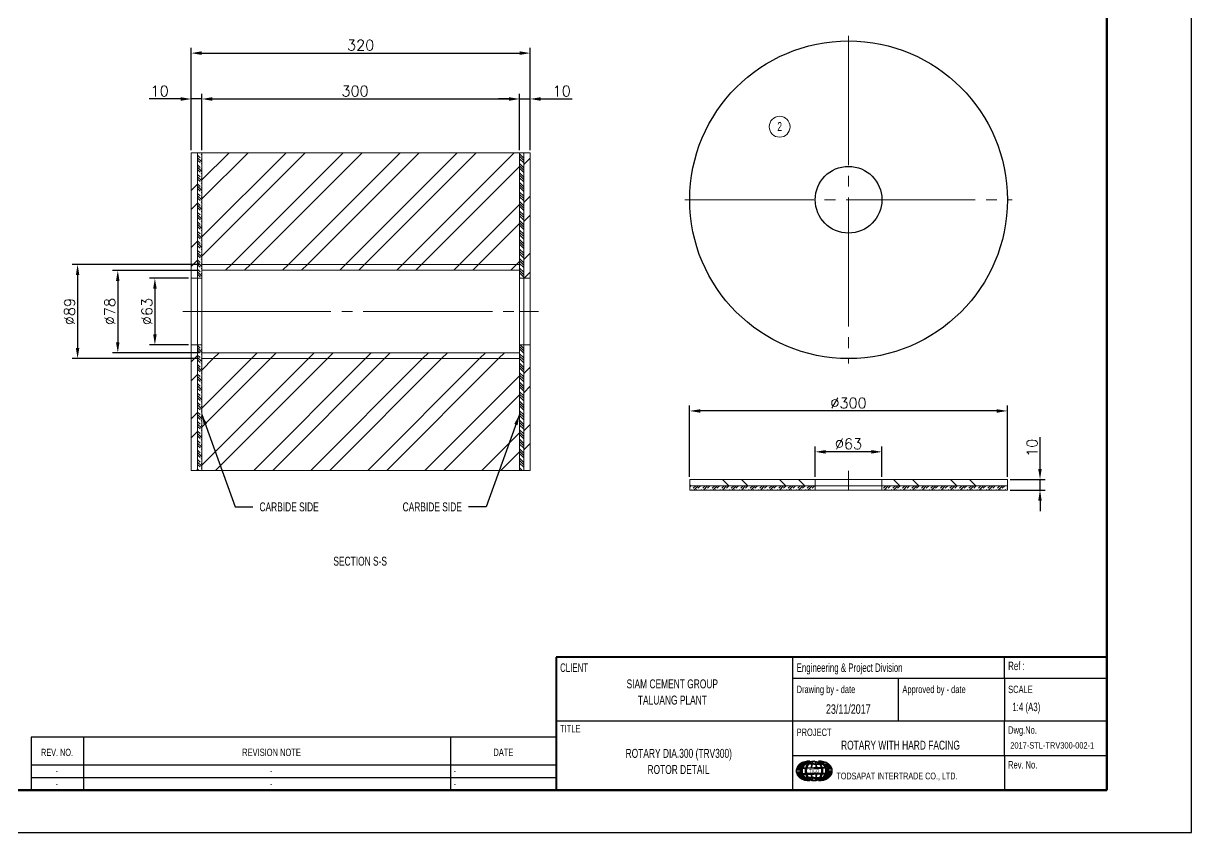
# Model space of a CAD drawing. Header units: millimetres. Extents: x -131 to 1549, y -532 to 656.
# Drawn here: x 446 to 1549, y -532 to 232 of the extents above; entities that cross this region are included whole.
import ezdxf

# ---------------------------------------------------------------- set-up
doc = ezdxf.new("R2010")
doc.units = ezdxf.units.MM
doc.header["$LTSCALE"] = 8
doc.linetypes.add('SLD-Center', pattern=[19.05, 15.24, -1.27, 1.27, -1.27])
doc.linetypes.add('SLD-Solid', pattern=[0])
for name, color, linetype in [('Frame-title', 6, 'Continuous'), ('LAYER1', 5, 'SLD-Solid'), ('LAYER2', 1, 'SLD-Solid'), ('SLD-0', 8, 'SLD-Solid'), ('Text', 4, 'Continuous'), ('Text-title', 7, 'Continuous')]:
    doc.layers.add(name, color=color, linetype=linetype)
doc.styles.add('SLDTEXTSTYLE0', font='TXT', dxfattribs={"width": 0.710611})
doc.styles.add('SLDTEXTSTYLE1', font='TXT', dxfattribs={"width": 0.695402})
doc.styles.add('SLDTEXTSTYLE2', font='TXT', dxfattribs={"width": 0.7})
doc.styles.get("Standard").update_dxf_attribs({"font": 'romans.shx'})
doc.dimstyles.new('ISO-25', dxfattribs={"dimtxt": 2.5, "dimasz": 2.5, "dimexe": 1.25, "dimexo": 0.625, "dimtad": 1, "dimtxsty": 'Standard', "dimcen": 2.5, "dimadec": 0, "dimazin": 0, "dimtfac": 1, "dimtmove": 0, "dimatfit": 3, "dimfxl": 1, "dimarcsym": 0})
pattern_1 = [(45, (-29.238, -559.29), (-26.9351, 26.9351), []), (45, (-11.28, -559.29), (-26.9351, 26.9351), [])]
pattern_2 = [(135, (-29.2375, -559.29), (-4.489188, -4.489188), [4.761503, -1.587168]), (135, (-29.2375, -557.0457), (-4.489188, -4.489188), []), (135, (-29.2375, -554.801), (-4.489188, -4.489188), [4.761503, -1.587168])]
pattern_3 = [(45, (-27.238, -559.29), (-26.9351, 26.9351), []), (45, (-9.28, -559.29), (-26.9351, 26.9351), [])]
pattern_4 = [(315, (705.615, 435.097), (26.9351, 26.9351), []), (315, (705.615, 417.14), (26.9351, 26.9351), [])]
pattern_5 = [(45, (705.615, 435.0974), (-4.48919, 4.489188), [4.761503, -1.587168]), (45, (707.8593, 435.0974), (-4.48919, 4.489188), []), (45, (710.104, 435.0974), (-4.48919, 4.489188), [4.761503, -1.587168])]

# ---------------------------------------------------------------- blocks, each defined once
blk = doc.blocks.new('A$C423238B9')
at = {"layer": 'LAYER1'}
for p, q in [((20, 40.1), (26.3, 40.1)), ((21.7, 40.8), (27.8, 40.8)), ((23.8, 41.5), (29.5, 41.5)), ((56.4, 41.5), (50.7, 41.5)), ((58.5, 40.8), (52.4, 40.8)), ((60.2, 40.1), (53.9, 40.1)), ((9.9, 26.6), (16.7, 26.6)), ((16.7, 25.8), (9.9, 25.8)), ((10.2, 29), (17, 29)), ((10.2, 23.5), (17, 23.5)), ((10.3, 29.7), (17.2, 29.7)), ((10.3, 22.8), (17.2, 22.8)), ((10.6, 30.4), (17.4, 30.4)), ((10.6, 22), (17.4, 22)), ((18.2, 32.1), (11.3, 32.1)), ((11.3, 20.3), (18.2, 20.3)), ((11.7, 32.9), (18.6, 32.9)), ((12.8, 34.5), (19.6, 34.5)), ((13.4, 35.1), (20.1, 35.1)), ((14, 35.9), (20.8, 35.9)), ((22.3, 37.3), (15.6, 37.3)), ((16.6, 38.1), (23.2, 38.1)), ((57, 38.1), (63.6, 38.1)), ((64.6, 37.3), (57.9, 37.3)), ((66.2, 35.9), (59.4, 35.9)), ((66.9, 35.1), (60.1, 35.1)), ((67.4, 34.5), (60.6, 34.5)), ((61.6, 32.9), (68.5, 32.9)), ((68.9, 32.1), (62, 32.1)), ((62, 20.3), (68.9, 20.3)), ((69.6, 30.4), (62.8, 30.4)), ((69.6, 22), (62.8, 22)), ((69.9, 29.7), (63, 29.7)), ((69.9, 22.8), (63, 22.8)), ((70, 29), (63.2, 29)), ((70, 23.5), (63.2, 23.5)), ((63.5, 26.6), (70.3, 26.6)), ((70.3, 25.8), (63.5, 25.8)), ((18.6, 19.5), (11.7, 19.5)), ((12.8, 18), (19.6, 18)), ((13.4, 17.3), (20.1, 17.3)), ((14, 16.5), (20.8, 16.5)), ((15.6, 15.1), (22.3, 15.1)), ((23.2, 14.3), (16.6, 14.3)), ((20, 12.3), (26.3, 12.3)), ((21.7, 11.6), (27.8, 11.6)), ((23.8, 10.9), (29.5, 10.9)), ((56.4, 10.9), (50.7, 10.9)), ((58.5, 11.6), (52.4, 11.6)), ((60.2, 12.3), (53.9, 12.3)), ((63.6, 14.3), (57, 14.3)), ((57.9, 15.1), (64.6, 15.1)), ((66.2, 16.5), (59.4, 16.5)), ((66.9, 17.3), (60.1, 17.3)), ((67.4, 18), (60.6, 18)), ((68.5, 19.5), (61.6, 19.5))]:
    blk.add_line(p, q, dxfattribs=at)
for centre, major_axis, start_param, end_param in [((31.3, 26.2), (-21.5, 0), 4.641813, 5.468845), ((48.9, 26.2), (21.5, 0), 0.81434, 1.641372), ((31.3, 26.2), (-21.5, 0), 5.911017, 6.26045), ((31.3, 26.2), (-21.5, 0), 0.022736, 0.372169), ((31.3, 26.2), (-21.5, 0), 5.53294, 5.861728), ((48.9, 26.2), (21.5, 0), 0.421458, 0.750245), ((48.9, 26.2), (21.5, 0), 0.022736, 0.372169), ((48.9, 26.2), (21.5, 0), 5.911017, 6.26045), ((31.3, 26.2), (-21.5, 0), 0.421458, 0.750245), ((31.3, 26.2), (-21.5, 0), 0.81434, 1.641372), ((48.9, 26.2), (21.5, 0), 4.641813, 5.468845), ((48.9, 26.2), (21.5, 0), 5.53294, 5.861728)]:
    blk.add_ellipse(centre, major_axis=major_axis, ratio=0.759787, start_param=start_param, end_param=end_param, dxfattribs=at)
at = {"layer": 'LAYER1', "linetype": 'SLD-Solid'}
for points, knots in [([(23.2, 38.1), (23.3, 38.1), (23.3, 38.2), (24.5, 39.1), (25.8, 39.8), (28.5, 41.1), (29.9, 41.7), (31.9, 42.3), (32.4, 42.4), (32.8, 42.5)], [7.0463345, 7.0463345, 7.0463345, 7.0463345, 7.0578348, 7.0578348, 7.2701934, 7.2701934, 7.482552, 7.482552, 7.5469675, 7.5469675, 7.5469675, 7.5469675]), ([(47.4, 42.5), (47.8, 42.4), (48.3, 42.3), (50.3, 41.7), (51.7, 41.1), (54.4, 39.8), (55.7, 39.1), (56.9, 38.2), (56.9, 38.1), (57, 38.1)], [-7.5469675, -7.5469675, -7.5469675, -7.5469675, -7.482552, -7.482552, -7.2701934, -7.2701934, -7.0578348, -7.0578348, -7.0463345, -7.0463345, -7.0463345, -7.0463345]), ([(16.7, 26.6), (16.8, 27.2), (16.8, 27.9), (17.2, 29.8), (17.6, 31), (18.2, 32.1), (18.2, 32.1), (18.2, 32.1)], [6.3045941, 6.3045941, 6.3045941, 6.3045941, 6.4207589, 6.4207589, 6.6331176, 6.6331176, 6.6336738, 6.6336738, 6.6336738, 6.6336738]), ([(18.2, 20.3), (18.2, 20.3), (18.2, 20.3), (17.6, 21.4), (17.2, 22.6), (16.8, 24.5), (16.8, 25.2), (16.7, 25.8)], [-6.6336738, -6.6336738, -6.6336738, -6.6336738, -6.6331176, -6.6331176, -6.4207589, -6.4207589, -6.3045941, -6.3045941, -6.3045941, -6.3045941]), ([(18.6, 32.9), (19.1, 33.8), (19.7, 34.6), (20.9, 36.1), (21.6, 36.7), (22.3, 37.3)], [6.6800609, 6.6800609, 6.6800609, 6.6800609, 6.8454762, 6.8454762, 6.987372, 6.987372, 6.987372, 6.987372]), ([(57.9, 37.3), (58.6, 36.7), (59.3, 36.1), (60.5, 34.6), (61.1, 33.8), (61.6, 32.9)], [-6.987372, -6.987372, -6.987372, -6.987372, -6.8454762, -6.8454762, -6.6800609, -6.6800609, -6.6800609, -6.6800609]), ([(62, 32.1), (62, 32.1), (62, 32.1), (62.6, 31), (63, 29.8), (63.4, 27.9), (63.4, 27.2), (63.5, 26.6)], [-6.6336738, -6.6336738, -6.6336738, -6.6336738, -6.6331176, -6.6331176, -6.4207589, -6.4207589, -6.3045941, -6.3045941, -6.3045941, -6.3045941]), ([(63.5, 25.8), (63.4, 25.2), (63.4, 24.5), (63, 22.6), (62.6, 21.4), (62, 20.3), (62, 20.3), (62, 20.3)], [6.3045941, 6.3045941, 6.3045941, 6.3045941, 6.4207589, 6.4207589, 6.6331176, 6.6331176, 6.6336738, 6.6336738, 6.6336738, 6.6336738]), ([(22.3, 15.1), (21.6, 15.7), (20.9, 16.3), (19.7, 17.8), (19.1, 18.7), (18.6, 19.5)], [-6.987372, -6.987372, -6.987372, -6.987372, -6.8454762, -6.8454762, -6.6800609, -6.6800609, -6.6800609, -6.6800609]), ([(32.8, 9.9), (32.4, 10), (31.9, 10.2), (29.9, 10.7), (28.5, 11.3), (25.8, 12.6), (24.5, 13.3), (23.3, 14.2), (23.3, 14.3), (23.2, 14.3)], [-7.5469675, -7.5469675, -7.5469675, -7.5469675, -7.482552, -7.482552, -7.2701934, -7.2701934, -7.0578348, -7.0578348, -7.0463345, -7.0463345, -7.0463345, -7.0463345]), ([(57, 14.3), (56.9, 14.3), (56.9, 14.2), (55.7, 13.3), (54.4, 12.6), (51.7, 11.3), (50.3, 10.7), (48.3, 10.2), (47.8, 10), (47.4, 9.9)], [7.0463345, 7.0463345, 7.0463345, 7.0463345, 7.0578348, 7.0578348, 7.2701934, 7.2701934, 7.482552, 7.482552, 7.5469675, 7.5469675, 7.5469675, 7.5469675]), ([(61.6, 19.5), (61.1, 18.7), (60.5, 17.8), (59.3, 16.3), (58.6, 15.7), (57.9, 15.1)], [6.6800609, 6.6800609, 6.6800609, 6.6800609, 6.8454762, 6.8454762, 6.987372, 6.987372, 6.987372, 6.987372])]:
    blk.add_open_spline(points, degree=3, knots=knots, dxfattribs=at)
at = {"layer": 'LAYER2'}
for p, q in [((20.5, 30.7), (25.9, 30.7)), ((20.5, 21.7), (25.9, 21.7)), ((20.8, 31.5), (26.1, 31.5)), ((20.8, 20.9), (26.1, 20.9)), ((29.2, 37.3), (25.1, 37.3)), ((29.9, 38.1), (26, 38.1)), ((39.7, 30.7), (27.4, 30.7)), ((39.7, 21.7), (27.4, 21.7)), ((27.4, 21.7), (39.7, 21.7)), ((27.6, 31.5), (34.9, 31.5)), ((27.6, 20.9), (34.9, 20.9)), ((36, 37.3), (30.3, 37.3)), ((36.2, 38.1), (30.9, 38.1)), ((35.7, 31.5), (39.7, 31.5)), ((35.7, 20.9), (39.7, 20.9)), ((39.7, 37.3), (36.5, 37.3)), ((39.7, 38.1), (36.7, 38.1)), ((39.7, 38.1), (42.7, 38.1)), ((39.7, 37.3), (42.9, 37.3)), ((43.8, 31.5), (39.7, 31.5)), ((39.7, 30.7), (52.1, 30.7)), ((39.7, 21.7), (52.1, 21.7)), ((52.1, 21.7), (39.7, 21.7)), ((43.8, 20.9), (39.7, 20.9)), ((43.3, 38.1), (48.6, 38.1)), ((43.5, 37.3), (49.1, 37.3)), ((51.9, 31.5), (44.6, 31.5)), ((51.9, 20.9), (44.6, 20.9)), ((49.6, 38.1), (53.5, 38.1)), ((50.2, 37.3), (54.4, 37.3)), ((58.7, 31.5), (53.3, 31.5)), ((58.7, 20.9), (53.3, 20.9)), ((59, 30.7), (53.5, 30.7)), ((59, 21.7), (53.5, 21.7)), ((29.2, 15.1), (25.1, 15.1)), ((29.9, 14.3), (26, 14.3)), ((36, 15.1), (30.3, 15.1)), ((36.2, 14.3), (30.9, 14.3)), ((39.7, 15.1), (36.5, 15.1)), ((39.7, 14.3), (36.7, 14.3)), ((39.7, 15.1), (42.9, 15.1)), ((39.7, 14.3), (42.7, 14.3)), ((43.3, 14.3), (48.6, 14.3)), ((43.5, 15.1), (49.1, 15.1)), ((49.6, 14.3), (53.5, 14.3)), ((50.2, 15.1), (54.4, 15.1))]:
    blk.add_line(p, q, dxfattribs=at)
for major_axis, ratio in [((-22.2, 0), 0.733333), ((-20, 0), 0.81474), ((-20, 0), 0.81474), ((0, 16.3), 0.879437), ((0, 16.3), 0.879437), ((0, 16.3), 0.879437), ((0, 16.3), 0.787941), ((0, 16.3), 0.787941), ((0, 16.3), 0.787941), ((0, 16.3), 0.787941), ((0, 16.3), 0.787941)]:
    blk.add_ellipse((39.7, 26.2), major_axis=major_axis, ratio=ratio, dxfattribs=at)
for major_axis, ratio, start_param, end_param in [((20, 0), 0.81474, 1.570796, 2.327253), ((0, -16.3), 0.314277, 3.213972, 3.898049), ((-0.1, 16.3), 0.262552, 0.065545, 0.753571), ((0.1, 16.3), 0.262552, 5.529614, 6.21764), ((0, -16.3), 0.314277, 2.385136, 3.069213), ((20, 0), 0.81474, 2.860897, 3.422289), ((20, 0), 0.81474, 2.391347, 2.813245), ((20, 0), 0.81474, 3.46994, 3.891838), ((0, 16.3), 0.879437, 1.2901, 1.851492), ((0, 16.3), 0.879437, 0.820551, 1.242449), ((0, 16.3), 0.879437, 1.899144, 2.321042), ((0, 16.3), 0.787941, 1.2901, 1.851492), ((0, 16.3), 0.787941, 1.2901, 1.851492), ((0, 16.3), 0.787941, 0.820551, 1.242449), ((0, 16.3), 0.787941, 1.899144, 2.321042), ((0, 16.3), 0.787941, 1.899144, 2.321042), ((0, -16.3), 0.314277, 3.962144, 4.384042), ((0, 16.3), 0.314277, 1.899144, 2.321042), ((-0.1, 16.3), 0.262552, 0.817837, 1.240529), ((-0.1, -16.3), 0.262552, 5.042656, 5.465348), ((0.1, 16.3), 0.262552, 5.042656, 5.465348), ((0.1, -16.3), 0.262552, 0.817837, 1.240529), ((0, -16.3), 0.314277, 1.899144, 2.321042), ((0, 16.3), 0.314277, 3.962144, 4.384042), ((0, 16.3), 0.787941, 3.962144, 4.384042), ((0, 16.3), 0.787941, 3.962144, 4.384042), ((0, 16.3), 0.879437, 3.962144, 4.384042), ((-20, 0), 0.81474, 2.391347, 2.813245), ((-20, 0), 0.81474, 2.860897, 3.422289), ((20, 0), 0.81474, 3.955933, 4.712389), ((0, 16.3), 0.879437, 2.385136, 3.141593), ((0, 16.3), 0.787941, 2.385136, 3.898049), ((0, 16.3), 0.787941, 2.385136, 3.898049), ((0, 16.3), 0.314277, 2.385136, 3.069213), ((-0.1, -16.3), 0.262552, 5.529614, 6.21764), ((-20, 0), 0.81474, 1.570796, 2.327253), ((0.1, -16.3), 0.262552, 0.065545, 0.753571), ((0, 16.3), 0.314277, 3.213972, 3.898049)]:
    blk.add_ellipse((39.7, 26.2), major_axis=major_axis, ratio=ratio, start_param=start_param, end_param=end_param, dxfattribs=at)
at = {"layer": 'Text', "insert": (40.2, 29.2), "char_height": 5.93, "attachment_point": 2, "style": 'SLDTEXTSTYLE0'}
blk.add_mtext('TICO', dxfattribs=at)
blk = doc.blocks.new('SW_NOTE_30')
at = {"color": 0, "linetype": 'Continuous', "lineweight": 0, "char_height": 2.1167, "attachment_point": 2, "style": 'SLDTEXTSTYLE2'}
for s, insert in [('SIAM CEMENT GROUP', (11.38, 2.73)), ('TALUANG PLANT', (11.4, -1.09))]:
    blk.add_mtext(s, dxfattribs=dict(at, insert=insert))
blk = doc.blocks.new('*D33')
at = {"color": 0, "linetype": 'SLD-Solid', "lineweight": -2, "transparency": 16777216}
for p, q in [((601.8, -8.5), (565, -8.5)), ((601.8, -71.5), (565, -71.5))]:
    blk.add_line(p, q, dxfattribs=at)
at = {"linetype": 'SLD-Solid', "lineweight": -2, "transparency": 16777216}
blk.add_line((570, -18.5), (570, -61.5), dxfattribs=at)
at = {"linetype": 'SLD-Solid', "transparency": 16777216}
for points in [[(568.4, -18.5), (571.7, -18.5), (570, -8.5)], [(568.4, -61.5), (571.7, -61.5), (570, -71.5)]]:
    blk.add_solid(points, dxfattribs=at)
at = {"layer": 'Defpoints', "color": 0, "linetype": 'SLD-Solid', "transparency": 16777216}
for p in [(604.3, -8.5), (570, -71.5), (604.3, -71.5)]:
    blk.add_point(p, dxfattribs=at)
at = {"color": 7, "linetype": 'SLD-Solid', "lineweight": 0, "transparency": 16777216, "insert": (557.5, -40), "char_height": 10, "attachment_point": 2, "rotation": 90}
blk.add_mtext('%%c63', dxfattribs=at)
blk = doc.blocks.new('*D34')
at = {"color": 0, "linetype": 'SLD-Solid', "lineweight": -2, "transparency": 16777216}
for p, q in [((611.8, -1.1), (530, -1.1)), ((611.8, -79), (530, -79))]:
    blk.add_line(p, q, dxfattribs=at)
at = {"linetype": 'SLD-Solid', "lineweight": -2, "transparency": 16777216}
blk.add_line((535, -11.1), (535, -69), dxfattribs=at)
at = {"linetype": 'SLD-Solid', "transparency": 16777216}
for points in [[(533.3, -11.1), (536.6, -11.1), (535, -1.1)], [(533.3, -69), (536.6, -69), (535, -79)]]:
    blk.add_solid(points, dxfattribs=at)
at = {"layer": 'Defpoints', "color": 0, "linetype": 'SLD-Solid', "transparency": 16777216}
for p in [(614.3, -1.1), (535, -79), (614.3, -79)]:
    blk.add_point(p, dxfattribs=at)
at = {"color": 7, "linetype": 'SLD-Solid', "lineweight": 0, "transparency": 16777216, "insert": (522.5, -40), "char_height": 10, "attachment_point": 2, "rotation": 90}
blk.add_mtext('%%c78', dxfattribs=at)
blk = doc.blocks.new('*D35')
at = {"color": 0, "linetype": 'SLD-Solid', "lineweight": -2, "transparency": 16777216}
for p, q in [((611.8, 4.4), (492, 4.4)), ((611.8, -84.4), (492, -84.4))]:
    blk.add_line(p, q, dxfattribs=at)
at = {"linetype": 'SLD-Solid', "lineweight": -2, "transparency": 16777216}
blk.add_line((497, -5.6), (497, -74.4), dxfattribs=at)
at = {"linetype": 'SLD-Solid', "transparency": 16777216}
for points in [[(495.4, -5.6), (498.7, -5.6), (497, 4.4)], [(495.4, -74.4), (498.7, -74.4), (497, -84.4)]]:
    blk.add_solid(points, dxfattribs=at)
at = {"layer": 'Defpoints', "color": 0, "linetype": 'SLD-Solid', "transparency": 16777216}
for p in [(614.3, 4.4), (497, -84.4), (614.3, -84.4)]:
    blk.add_point(p, dxfattribs=at)
at = {"color": 7, "linetype": 'SLD-Solid', "lineweight": 0, "transparency": 16777216, "insert": (484.5, -40), "char_height": 10, "attachment_point": 2, "rotation": 90}
blk.add_mtext('%%c89', dxfattribs=at)
blk = doc.blocks.new('*D36')
at = {"color": 0, "linetype": 'SLD-Solid', "lineweight": -2, "transparency": 16777216}
for p, q in [((614.3, 112.5), (614.3, 165.7)), ((914.3, 112.5), (914.3, 165.7))]:
    blk.add_line(p, q, dxfattribs=at)
at = {"linetype": 'SLD-Solid', "lineweight": -2, "transparency": 16777216}
blk.add_line((624.3, 160.7), (904.3, 160.7), dxfattribs=at)
at = {"linetype": 'SLD-Solid', "transparency": 16777216}
for points in [[(624.3, 162.4), (624.3, 159), (614.3, 160.7)], [(904.3, 162.4), (904.3, 159), (914.3, 160.7)]]:
    blk.add_solid(points, dxfattribs=at)
at = {"layer": 'Defpoints', "color": 0, "linetype": 'SLD-Solid', "transparency": 16777216}
for p in [(914.3, 160.7), (614.3, 110), (914.3, 110)]:
    blk.add_point(p, dxfattribs=at)
at = {"color": 7, "linetype": 'SLD-Solid', "lineweight": 0, "transparency": 16777216, "insert": (759, 173.2), "char_height": 10, "attachment_point": 2}
blk.add_mtext('300', dxfattribs=at)
blk = doc.blocks.new('*D37')
at = {"color": 0, "linetype": 'SLD-Solid', "lineweight": -2, "transparency": 16777216}
for p, q in [((604.3, 112.5), (604.3, 165.7)), ((614.3, 112.5), (614.3, 165.7))]:
    blk.add_line(p, q, dxfattribs=at)
at = {"linetype": 'SLD-Solid', "lineweight": -2, "transparency": 16777216}
for p, q in [((594.3, 160.7), (564.6, 160.7)), ((614.3, 160.7), (604.3, 160.7)), ((624.3, 160.7), (634.3, 160.7))]:
    blk.add_line(p, q, dxfattribs=at)
at = {"linetype": 'SLD-Solid', "transparency": 16777216}
for points in [[(594.3, 162.4), (594.3, 159), (604.3, 160.7)], [(624.3, 162.4), (624.3, 159), (614.3, 160.7)]]:
    blk.add_solid(points, dxfattribs=at)
at = {"layer": 'Defpoints', "color": 0, "linetype": 'SLD-Solid', "transparency": 16777216}
for p in [(614.3, 160.7), (604.3, 110), (614.3, 110)]:
    blk.add_point(p, dxfattribs=at)
at = {"color": 7, "linetype": 'SLD-Solid', "lineweight": 0, "transparency": 16777216, "insert": (574.5, 173.2), "char_height": 10, "attachment_point": 2}
blk.add_mtext('10', dxfattribs=at)
blk = doc.blocks.new('*D38')
at = {"color": 0, "linetype": 'SLD-Solid', "lineweight": -2, "transparency": 16777216}
for p, q in [((914.3, 112.5), (914.3, 165.7)), ((924.3, 112.5), (924.3, 165.7))]:
    blk.add_line(p, q, dxfattribs=at)
at = {"linetype": 'SLD-Solid', "lineweight": -2, "transparency": 16777216}
for p, q in [((904.3, 160.7), (894.3, 160.7)), ((914.3, 160.7), (924.3, 160.7)), ((934.3, 160.7), (964, 160.7))]:
    blk.add_line(p, q, dxfattribs=at)
at = {"linetype": 'SLD-Solid', "transparency": 16777216}
for points in [[(904.3, 162.4), (904.3, 159), (914.3, 160.7)], [(934.3, 162.4), (934.3, 159), (924.3, 160.7)]]:
    blk.add_solid(points, dxfattribs=at)
at = {"layer": 'Defpoints', "color": 0, "linetype": 'SLD-Solid', "transparency": 16777216}
for p in [(924.3, 160.7), (914.3, 110), (924.3, 110)]:
    blk.add_point(p, dxfattribs=at)
at = {"color": 7, "linetype": 'SLD-Solid', "lineweight": 0, "transparency": 16777216, "insert": (954.1, 173.2), "char_height": 10, "attachment_point": 2}
blk.add_mtext('10', dxfattribs=at)
blk = doc.blocks.new('*D39')
at = {"color": 0, "linetype": 'SLD-Solid', "lineweight": -2, "transparency": 16777216}
for p, q in [((1193.4, -196), (1193.4, -167.4)), ((1256.4, -196), (1256.4, -167.4))]:
    blk.add_line(p, q, dxfattribs=at)
at = {"linetype": 'SLD-Solid', "lineweight": -2, "transparency": 16777216}
blk.add_line((1246.4, -172.4), (1203.4, -172.4), dxfattribs=at)
at = {"linetype": 'SLD-Solid', "transparency": 16777216}
for points in [[(1203.4, -170.7), (1203.4, -174.1), (1193.4, -172.4)], [(1246.4, -170.7), (1246.4, -174.1), (1256.4, -172.4)]]:
    blk.add_solid(points, dxfattribs=at)
at = {"layer": 'Defpoints', "color": 0, "linetype": 'SLD-Solid', "transparency": 16777216}
for p in [(1193.4, -172.4), (1193.4, -198.5), (1256.4, -198.5)]:
    blk.add_point(p, dxfattribs=at)
at = {"color": 7, "linetype": 'SLD-Solid', "lineweight": 0, "transparency": 16777216, "insert": (1224.9, -159.9), "char_height": 10, "attachment_point": 2}
blk.add_mtext('%%c63', dxfattribs=at)
blk = doc.blocks.new('*D40')
at = {"color": 0, "linetype": 'SLD-Solid', "lineweight": -2, "transparency": 16777216}
for p, q in [((1074.9, -196), (1074.9, -128.8)), ((1374.9, -196), (1374.9, -128.8))]:
    blk.add_line(p, q, dxfattribs=at)
at = {"linetype": 'SLD-Solid', "lineweight": -2, "transparency": 16777216}
blk.add_line((1364.9, -133.8), (1084.9, -133.8), dxfattribs=at)
at = {"linetype": 'SLD-Solid', "transparency": 16777216}
for points in [[(1084.9, -132.2), (1084.9, -135.5), (1074.9, -133.8)], [(1364.9, -132.2), (1364.9, -135.5), (1374.9, -133.8)]]:
    blk.add_solid(points, dxfattribs=at)
at = {"layer": 'Defpoints', "color": 0, "linetype": 'SLD-Solid', "transparency": 16777216}
for p in [(1074.9, -133.8), (1074.9, -198.5), (1374.9, -198.5)]:
    blk.add_point(p, dxfattribs=at)
at = {"color": 7, "linetype": 'SLD-Solid', "lineweight": 0, "transparency": 16777216, "insert": (1224.9, -121.3), "char_height": 10, "attachment_point": 2}
blk.add_mtext('%%c300', dxfattribs=at)
blk = doc.blocks.new('SW_NOTE_26')
at = {"color": 0, "linetype": 'SLD-Solid', "lineweight": 0}
blk.add_circle((-1.25, 2.13), 2.47, dxfattribs=at)
at = {"color": 0, "linetype": 'Continuous', "lineweight": 0, "insert": (-1.25, 3.24), "char_height": 2.12, "attachment_point": 2, "style": 'SLDTEXTSTYLE2'}
blk.add_mtext('2', dxfattribs=at)
blk = doc.blocks.new('*D42')
at = {"color": 0, "linetype": 'SLD-Solid', "lineweight": -2, "transparency": 16777216}
for p, q in [((604.3, 112.5), (604.3, 209)), ((924.3, 112.5), (924.3, 209))]:
    blk.add_line(p, q, dxfattribs=at)
at = {"linetype": 'SLD-Solid', "lineweight": -2, "transparency": 16777216}
blk.add_line((614.3, 204), (914.3, 204), dxfattribs=at)
at = {"linetype": 'SLD-Solid', "transparency": 16777216}
for points in [[(614.3, 205.7), (614.3, 202.3), (604.3, 204)], [(914.3, 205.7), (914.3, 202.3), (924.3, 204)]]:
    blk.add_solid(points, dxfattribs=at)
at = {"layer": 'Defpoints', "color": 0, "linetype": 'SLD-Solid', "transparency": 16777216}
for p in [(924.3, 204), (604.3, 110), (924.3, 110)]:
    blk.add_point(p, dxfattribs=at)
at = {"color": 7, "linetype": 'SLD-Solid', "lineweight": 0, "transparency": 16777216, "insert": (764.3, 211.5), "char_height": 10, "attachment_point": 5}
blk.add_mtext('320', dxfattribs=at)
blk = doc.blocks.new('*D43')
at = {"linetype": 'SLD-Solid', "lineweight": -2, "transparency": 16777216}
for p, q in [((1405.7, -188.5), (1405.7, -158.7)), ((1405.7, -208.5), (1405.7, -198.5)), ((1405.7, -218.5), (1405.7, -228.5))]:
    blk.add_line(p, q, dxfattribs=at)
at = {"color": 0, "linetype": 'SLD-Solid', "lineweight": -2, "transparency": 16777216}
for p, q in [((1377.4, -198.5), (1410.7, -198.5)), ((1377.4, -208.5), (1410.7, -208.5))]:
    blk.add_line(p, q, dxfattribs=at)
at = {"linetype": 'SLD-Solid', "transparency": 16777216}
for points in [[(1404, -188.5), (1407.3, -188.5), (1405.7, -198.5)], [(1404, -218.5), (1407.3, -218.5), (1405.7, -208.5)]]:
    blk.add_solid(points, dxfattribs=at)
at = {"layer": 'Defpoints', "color": 0, "linetype": 'SLD-Solid', "transparency": 16777216}
for p in [(1374.9, -198.5), (1405.7, -198.5), (1374.9, -208.5)]:
    blk.add_point(p, dxfattribs=at)
at = {"color": 7, "linetype": 'SLD-Solid', "lineweight": 0, "transparency": 16777216, "insert": (1398.2, -168.6), "char_height": 10, "attachment_point": 5, "rotation": 90}
blk.add_mtext('10', dxfattribs=at)

msp = doc.modelspace()

# ---------------------------------------------------------------- hatches: boundary and pattern name
at = {"linetype": 'SLD-Solid', "lineweight": 0}
h = msp.add_hatch(dxfattribs=at)
h.set_pattern_fill('ANSI32', scale=3.999162, style=0)
h.set_pattern_definition(pattern_1)
h.paths.add_polyline_path([(610.33, -8.51), (610.33, 109.96), (604.33, 109.96), (604.33, -8.51)])
h = msp.add_hatch(dxfattribs=at)
h.set_pattern_fill('DIN 128 CARBON STEEL', scale=0.499895, angle=90, style=0, pattern_type=2)
h.set_pattern_definition(pattern_2)
h.paths.add_polyline_path([(614.33, -8.51), (614.33, 109.96), (610.33, 109.96), (610.33, -8.51)], flags=0)
h = msp.add_hatch(dxfattribs=at)
h.set_pattern_fill('ANSI32', scale=3.999162, style=0)
h.set_pattern_definition(pattern_1)
h.paths.add_polyline_path([(914.27, 109.96), (614.33, 109.96), (614.33, 4.43), (914.27, 4.43)], flags=0)
h = msp.add_hatch(dxfattribs=at)
h.set_pattern_fill('DIN 128 CARBON STEEL', scale=0.499895, angle=90, style=0, pattern_type=2)
h.set_pattern_definition(pattern_2)
h.paths.add_polyline_path([(918.27, -8.51), (918.27, 109.96), (914.27, 109.96), (914.27, -8.51)], flags=0)
h = msp.add_hatch(dxfattribs=at)
h.set_pattern_fill('ANSI32', scale=3.999162, style=0)
h.set_pattern_definition(pattern_3)
h.paths.add_polyline_path([(924.27, -8.51), (924.27, 109.96), (918.27, 109.96), (918.27, -8.51)])
h = msp.add_hatch(dxfattribs=at)
h.set_pattern_fill('ANSI32', scale=3.999162, style=0)
h.set_pattern_definition(pattern_1)
h.paths.add_polyline_path([(914.27, -1.05), (914.27, 4.43), (614.33, 4.43), (614.33, -1.05)], flags=0)
h = msp.add_hatch(dxfattribs=at)
h.set_pattern_fill('ANSI32', scale=3.999162, style=0)
h.set_pattern_definition(pattern_1)
h.paths.add_polyline_path([(604.33, -71.5), (604.33, -189.98), (610.33, -189.98), (610.33, -71.5)])
h = msp.add_hatch(dxfattribs=at)
h.set_pattern_fill('DIN 128 CARBON STEEL', scale=0.499895, angle=90, style=0, pattern_type=2)
h.set_pattern_definition(pattern_2)
h.paths.add_polyline_path([(610.33, -71.5), (610.33, -189.98), (614.33, -189.98), (614.33, -71.5)], flags=0)
h = msp.add_hatch(dxfattribs=at)
h.set_pattern_fill('DIN 128 CARBON STEEL', scale=0.499895, angle=90, style=0, pattern_type=2)
h.set_pattern_definition(pattern_2)
h.paths.add_polyline_path([(914.27, -71.5), (914.27, -189.98), (918.27, -189.98), (918.27, -71.5)], flags=0)
h = msp.add_hatch(dxfattribs=at)
h.set_pattern_fill('ANSI32', scale=3.999162, style=0)
h.set_pattern_definition(pattern_3)
h.paths.add_polyline_path([(918.27, -71.5), (918.27, -189.98), (924.27, -189.98), (924.27, -71.5)])
h = msp.add_hatch(dxfattribs=at)
h.set_pattern_fill('ANSI32', scale=3.999162, style=0)
h.set_pattern_definition(pattern_1)
h.paths.add_polyline_path([(614.33, -78.96), (614.33, -84.45), (914.27, -84.45), (914.27, -78.96)], flags=0)
h = msp.add_hatch(dxfattribs=at)
h.set_pattern_fill('ANSI32', scale=3.999162, style=0)
h.set_pattern_definition(pattern_1)
h.paths.add_polyline_path([(914.27, -84.45), (614.33, -84.45), (614.33, -189.98), (914.27, -189.98)], flags=0)
h = msp.add_hatch(dxfattribs=at)
h.set_pattern_fill('ANSI32', scale=3.999162, angle=-90, style=0)
h.set_pattern_definition(pattern_4)
h.paths.add_polyline_path([(1193.41, -198.47), (1074.93, -198.47), (1074.93, -204.47), (1193.41, -204.47)])
h = msp.add_hatch(dxfattribs=at)
h.set_pattern_fill('ANSI32', scale=3.999162, angle=-90, style=0)
h.set_pattern_definition(pattern_4)
h.paths.add_polyline_path([(1256.39, -204.47), (1374.87, -204.47), (1374.03, -198.47), (1255.56, -198.47)])
h = msp.add_hatch(dxfattribs=at)
h.set_pattern_fill('DIN 128 CARBON STEEL', scale=0.499895, style=0, pattern_type=2)
h.set_pattern_definition(pattern_5)
h.paths.add_polyline_path([(1193.41, -204.47), (1074.93, -204.47), (1074.93, -208.47), (1193.41, -208.47)], flags=0)
h = msp.add_hatch(dxfattribs=at)
h.set_pattern_fill('DIN 128 CARBON STEEL', scale=0.499895, style=0, pattern_type=2)
h.set_pattern_definition(pattern_5)
h.paths.add_polyline_path([(1256.39, -208.47), (1374.87, -208.47), (1374.87, -204.47), (1256.39, -204.47)], flags=0)

# ---------------------------------------------------------------- linework, layer by layer
at = {"color": 7, "linetype": 'SLD-Center', "lineweight": 0}
for p, q in [((1224.9, 220.21), (1224.9, -89.02)), ((1070.28, 65.6), (1379.51, 65.6)), ((596.34, -40.01), (610.33, -40.01)), ((610.33, -40.01), (614.33, -40.01)), ((614.33, -40.01), (914.27, -40.01)), ((918.27, -40.01), (914.27, -40.01)), ((932.27, -40.01), (918.27, -40.01)), ((1224.9, -190.48), (1224.9, -204.47)), ((1224.9, -204.47), (1224.9, -208.47))]:
    msp.add_line(p, q, dxfattribs=at)
at = {"color": 7, "linetype": 'SLD-Solid', "lineweight": 15}
for p, q in [((604.33, -8.51), (604.33, 109.96)), ((610.33, 109.96), (604.33, 109.96)), ((610.33, -8.51), (610.33, 109.96)), ((614.33, 109.96), (610.33, 109.96)), ((614.33, -8.51), (614.33, 109.96)), ((614.33, 109.96), (614.33, 4.43)), ((914.27, 109.96), (614.33, 109.96)), ((914.27, 109.96), (914.27, 4.43)), ((918.27, 109.96), (914.27, 109.96)), ((914.27, 109.96), (914.27, -8.51)), ((924.27, 109.96), (918.27, 109.96)), ((918.27, 109.96), (918.27, -8.51)), ((924.27, 109.96), (924.27, -8.51)), ((614.33, 4.43), (914.27, 4.43)), ((614.33, -1.05), (614.33, 4.43)), ((914.27, -1.05), (914.27, 4.43)), ((610.33, -8.51), (604.33, -8.51)), ((604.33, -8.51), (604.33, -71.5)), ((614.33, -8.51), (610.33, -8.51)), ((610.33, -8.51), (610.33, -71.5)), ((914.27, -1.05), (614.33, -1.05)), ((614.33, -8.51), (614.33, -71.5)), ((914.27, -8.51), (914.27, -71.5)), ((918.27, -8.51), (914.27, -8.51)), ((918.27, -8.51), (918.27, -71.5)), ((924.27, -8.51), (918.27, -8.51)), ((924.27, -8.51), (924.27, -71.5)), ((604.33, -71.5), (610.33, -71.5)), ((604.33, -189.98), (604.33, -71.5)), ((610.33, -71.5), (614.33, -71.5)), ((610.33, -189.98), (610.33, -71.5)), ((614.33, -189.98), (614.33, -71.5)), ((914.27, -71.5), (918.27, -71.5)), ((914.27, -71.5), (914.27, -189.98)), ((918.27, -71.5), (924.27, -71.5)), ((918.27, -71.5), (918.27, -189.98)), ((924.27, -71.5), (924.27, -189.98)), ((614.33, -78.96), (914.27, -78.96)), ((614.33, -84.45), (614.33, -78.96)), ((614.33, -84.45), (614.33, -189.98)), ((914.27, -84.45), (614.33, -84.45)), ((914.27, -84.45), (914.27, -78.96)), ((914.27, -84.45), (914.27, -189.98)), ((604.33, -189.98), (610.33, -189.98)), ((610.33, -189.98), (614.33, -189.98)), ((614.33, -189.98), (914.27, -189.98)), ((914.27, -189.98), (918.27, -189.98)), ((918.27, -189.98), (924.27, -189.98)), ((1074.93, -198.47), (1074.93, -204.47)), ((1074.93, -198.47), (1193.41, -198.47)), ((1193.41, -198.47), (1193.41, -204.47)), ((1256.39, -198.47), (1193.41, -198.47)), ((1256.39, -204.47), (1256.39, -198.47)), ((1256.39, -198.47), (1374.87, -198.47)), ((1374.87, -204.47), (1374.87, -198.47)), ((1074.93, -204.47), (1074.93, -208.47)), ((1074.93, -204.47), (1193.41, -204.47)), ((1074.93, -208.47), (1193.41, -208.47)), ((1180.46, -208.47), (1074.93, -208.47)), ((1180.46, -208.47), (1185.95, -208.47)), ((1193.41, -204.47), (1193.41, -208.47)), ((1256.39, -204.47), (1193.41, -204.47)), ((1256.39, -208.47), (1193.41, -208.47)), ((1256.39, -208.47), (1256.39, -204.47)), ((1256.39, -204.47), (1374.87, -204.47)), ((1256.39, -208.47), (1374.87, -208.47)), ((1263.85, -208.47), (1269.34, -208.47)), ((1374.87, -208.47), (1269.34, -208.47)), ((1374.87, -208.47), (1374.87, -204.47))]:
    msp.add_line(p, q, dxfattribs=at)
for radius in [149.97, 31.49]:
    msp.add_circle((1224.9, 65.6), radius)
at = {"layer": 'Frame-title', "color": 179}
for p, q in [((1548.85, -531.91), (1548.85, 655.84)), ((-130.8, -531.91), (1548.85, -531.91))]:
    msp.add_line(p, q, dxfattribs=at)
at = {"layer": 'Frame-title', "lineweight": 60}
for p, q in [((1468.86, -491.92), (1468.86, 615.85)), ((-50.82, -491.92), (1468.86, -491.92))]:
    msp.add_line(p, q, dxfattribs=at)
at = {"layer": 'Frame-title', "color": 6, "lineweight": 40}
for p, q in [((1468.86, -366.23), (948.97, -366.23)), ((948.97, -366.23), (948.97, -491.92))]:
    msp.add_line(p, q, dxfattribs=at)
at = {"layer": 'Frame-title', "color": 5}
for p, q in [((1172.27, -426.22), (1172.27, -366.23)), ((1372.01, -386.22), (1372.01, -366.23)), ((1172.27, -386.22), (1468.86, -386.22)), ((1272.14, -426.22), (1272.14, -386.22)), ((1372.01, -386.22), (1372.01, -426.22)), ((948.97, -426.22), (1468.86, -426.22)), ((1172.27, -491.92), (1172.27, -426.22)), ((1172.27, -426.22), (1468.86, -426.22)), ((1372.01, -459.07), (1372.01, -426.22)), ((1172.27, -459.07), (1468.86, -459.07)), ((1372.01, -459.07), (1372.01, -491.92))]:
    msp.add_line(p, q, dxfattribs=at)
at = {"layer": 'Frame-title', "color": 4}
for p, q in [((948.97, -441.74), (453.08, -441.74)), ((453.08, -441.74), (453.08, -491.92)), ((503.07, -491.92), (503.07, -441.74)), ((848.99, -441.74), (848.99, -491.92)), ((948.97, -491.92), (948.97, -441.74)), ((453.08, -467.92), (948.97, -467.92)), ((453.08, -479.92), (948.97, -479.92)), ((453.08, -491.92), (948.97, -491.92)), ((453.08, -491.92), (948.97, -491.92))]:
    msp.add_line(p, q, dxfattribs=at)

# ---------------------------------------------------------------- block references
at = {"color": 7, "linetype": 'Continuous', "lineweight": 0, "xscale": 3.999162351594255, "yscale": 3.999162351594255, "zscale": 3.999162351594255}
for name, p in [('SW_NOTE_26', (1164.88, 125.97)), ('SW_NOTE_30', (1013.02, -398.16))]:
    msp.add_blockref(name, p, dxfattribs=at)
at = {"color": 7, "linetype": 'Continuous', "xscale": 0.5628300285465491, "yscale": 0.5628300285465491, "zscale": 0.5628300285465491}
msp.add_blockref('A$C423238B9', (1169.95, -488.39), dxfattribs=at)

# ---------------------------------------------------------------- texts
at = {"color": 7, "linetype": 'Continuous', "lineweight": 0, "style": 'SLDTEXTSTYLE2'}
for s, insert, char_height, attachment_point in [('CARBIDE SIDE', (696.72, -220.15), 8.4649, 2), ('CARBIDE SIDE', (831.88, -220.15), 8.4649, 2), ('SECTION S-S', (763.84, -271.4), 8.4649, 2), ('23/11/2017', (1224.69, -410.75), 8.998, 2), ('ROTARY WITH HARD FACING', (1217.85, -445.1), 8.4649, 1), ('2017-STL-TRV300-002-1', (1377.65, -446.53), 5.9987, 1)]:
    msp.add_mtext(s, dxfattribs=dict(at, insert=insert, char_height=char_height, attachment_point=attachment_point))
at = {"color": 0, "linetype": 'Continuous', "lineweight": 0, "char_height": 8.4649, "attachment_point": 2, "style": 'SLDTEXTSTYLE2'}
for s, insert in [('ROTARY DIA.300 (TRV300)', (1064.64, -452.83)), ('ROTOR DETAIL', (1064.38, -468.11))]:
    msp.add_mtext(s, dxfattribs=dict(at, insert=insert))
at = {"layer": 'SLD-0', "attachment_point": 1, "style": 'SLDTEXTSTYLE1'}
for s, insert, char_height in [('CLIENT', (952.58, -372.17), 7.998), ('Engineering & Project Division', (1175.9, -372.17), 7.9983), ('Ref :', (1375.62, -370.53), 7.998), ('Drawing by - date', (1175.88, -393.17), 6.9985), ('Approved by - date', (1275.75, -393.17), 6.9985), ('SCALE', (1375.62, -393.17), 6.999), ('TITLE', (952.58, -430.3), 6.999), ('PROJECT', (1175.88, -433.68), 6.999), ('Dwg.No.', (1375.62, -431.52), 6.999), ('Rev. No.', (1375.62, -464.37), 6.999)]:
    msp.add_mtext(s, dxfattribs=dict(at, insert=insert, char_height=char_height))
at = {"layer": 'Text', "insert": (1379.53, -409.23), "char_height": 7.998, "attachment_point": 1, "style": 'SLDTEXTSTYLE1'}
msp.add_mtext('1:4 (A3)', dxfattribs=at)
at = {"layer": 'Text-title', "style": 'SLDTEXTSTYLE1'}
for s, insert, char_height, attachment_point in [('REV. NO.', (477.63, -452.72), 6.799, 2), ('REVISION NOTE', (680.13, -452.62), 6.9985, 2), ('DATE', (899.08, -452.62), 6.999, 2), ('-', (477.3, -470.92), 5.6, 2), ('-', (679.78, -470.92), 5.6, 2), ('-', (852.22, -470.92), 5.6, 1), ('TODSAPAT INTERTRADE CO., LTD.', (1213.48, -475.24), 6.3987, 1), ('-', (477.3, -482.92), 5.6, 2), ('-', (679.78, -482.91), 5.6, 2), ('-', (852.22, -482.91), 5.6, 1)]:
    msp.add_mtext(s, dxfattribs=dict(at, insert=insert, char_height=char_height, attachment_point=attachment_point))

# ---------------------------------------------------------------- dimensions: what is measured, and where the dimension line sits
at = {"color": 7, "linetype": 'SLD-Solid', "lineweight": 0}
dim = msp.add_linear_dim(base=(924.27, 203.99), p1=(604.33, 109.96), p2=(924.27, 109.96), dimstyle='ISO-25', override={"dimscale": 4, "dimdec": 0, "dimdsep": 46, "dimclrd": 256, "dimclrt": 7, "dimadec": 1, "dimazin": 2, "dimtdec": 1}, dxfattribs=at)
dim.commit()
dim.dimension.update_dxf_attribs({"geometry": '*D42', "text_midpoint": (764.3, 211.49)})
for base, p1, p2, override, picture, middle in [((614.33, 160.71), (604.33, 109.96), (614.33, 109.96), {"dimscale": 4, "dimdec": 1, "dimdsep": 46, "dimclrd": 256, "dimclrt": 7, "dimadec": 1, "dimazin": 2, "dimtdec": 1}, '*D37', (574.45, 160.71)), ((914.27, 160.71), (614.33, 109.96), (914.27, 109.96), {"dimscale": 4, "dimdec": 0, "dimdsep": 46, "dimclrd": 256, "dimclrt": 7, "dimadec": 1, "dimazin": 2, "dimtdec": 1}, '*D36', (758.97, 160.71)), ((924.27, 160.71), (914.27, 109.96), (924.27, 109.96), {"dimscale": 4, "dimdec": 1, "dimdsep": 46, "dimclrd": 256, "dimclrt": 7, "dimadec": 1, "dimazin": 2, "dimtdec": 1}, '*D38', (954.15, 160.71))]:
    dim = msp.add_linear_dim(base=base, p1=p1, p2=p2, dimstyle='ISO-25', override=override, dxfattribs=at)
    dim.commit()
    dim.dimension.update_dxf_attribs({"geometry": picture, "text_midpoint": middle, "dimtype": 160})
for base, p1, p2, override, picture, middle in [((497.05, -84.45), (614.33, 4.43), (614.33, -84.45), {"dimscale": 4, "dimdec": 0, "dimdsep": 46, "dimclrd": 256, "dimclrt": 7, "dimadec": 1, "dimazin": 2, "dimtdec": 1}, '*D35', (497.05, -40.01)), ((534.98, -78.96), (614.33, -1.05), (614.33, -78.96), {"dimscale": 4, "dimdec": 0, "dimdsep": 46, "dimclrd": 256, "dimclrt": 7, "dimadec": 1, "dimazin": 2, "dimtdec": 1}, '*D34', (534.98, -40.01)), ((570.04, -71.5), (604.33, -8.51), (604.33, -71.5), {"dimscale": 4, "dimdec": 1, "dimdsep": 46, "dimclrd": 256, "dimclrt": 7, "dimadec": 1, "dimazin": 2, "dimtdec": 1}, '*D33', (570.04, -40.01))]:
    dim = msp.add_linear_dim(base=base, p1=p1, p2=p2, angle=90, text='%%c<>', dimstyle='ISO-25', override=override, dxfattribs=at)
    dim.commit()
    dim.dimension.update_dxf_attribs({"geometry": picture, "text_midpoint": middle, "dimtype": 160})
for base, p1, p2, picture, middle in [((1074.93, -133.83), (1374.87, -198.47), (1074.93, -198.47), '*D40', (1224.9, -133.83)), ((1193.41, -172.39), (1256.39, -198.47), (1193.41, -198.47), '*D39', (1224.9, -172.39))]:
    dim = msp.add_linear_dim(base=base, p1=p1, p2=p2, text='%%c<>', dimstyle='ISO-25', override={"dimscale": 4, "dimdec": 0, "dimdsep": 46, "dimclrd": 256, "dimclrt": 7, "dimadec": 1, "dimazin": 2, "dimtdec": 1}, dxfattribs=at)
    dim.commit()
    dim.dimension.update_dxf_attribs({"geometry": picture, "text_midpoint": middle, "dimtype": 160})
dim = msp.add_linear_dim(base=(1405.68, -198.47), p1=(1374.87, -208.47), p2=(1374.87, -198.47), angle=90, dimstyle='ISO-25', override={"dimscale": 4, "dimdec": 0, "dimdsep": 46, "dimclrd": 256, "dimclrt": 7, "dimadec": 1, "dimazin": 2, "dimtdec": 1}, dxfattribs=at)
dim.commit()
dim.dimension.update_dxf_attribs({"geometry": '*D43', "text_midpoint": (1398.18, -168.59)})

# ---------------------------------------------------------------- leaders
for points in [[(614.33, -137.21), (645.74, -224.41), (662.42, -224.41)], [(914.27, -137.21), (882.86, -224.41), (866.18, -224.41)]]:
    msp.add_leader(points, dimstyle='ISO-25', override={"dimscale": 4, "dimdec": 0, "dimdsep": 46, "dimclrd": 256, "dimclrt": 7, "dimadec": 1, "dimazin": 2, "dimtdec": 1}, dxfattribs=at)

doc.saveas('drawing.dxf')
